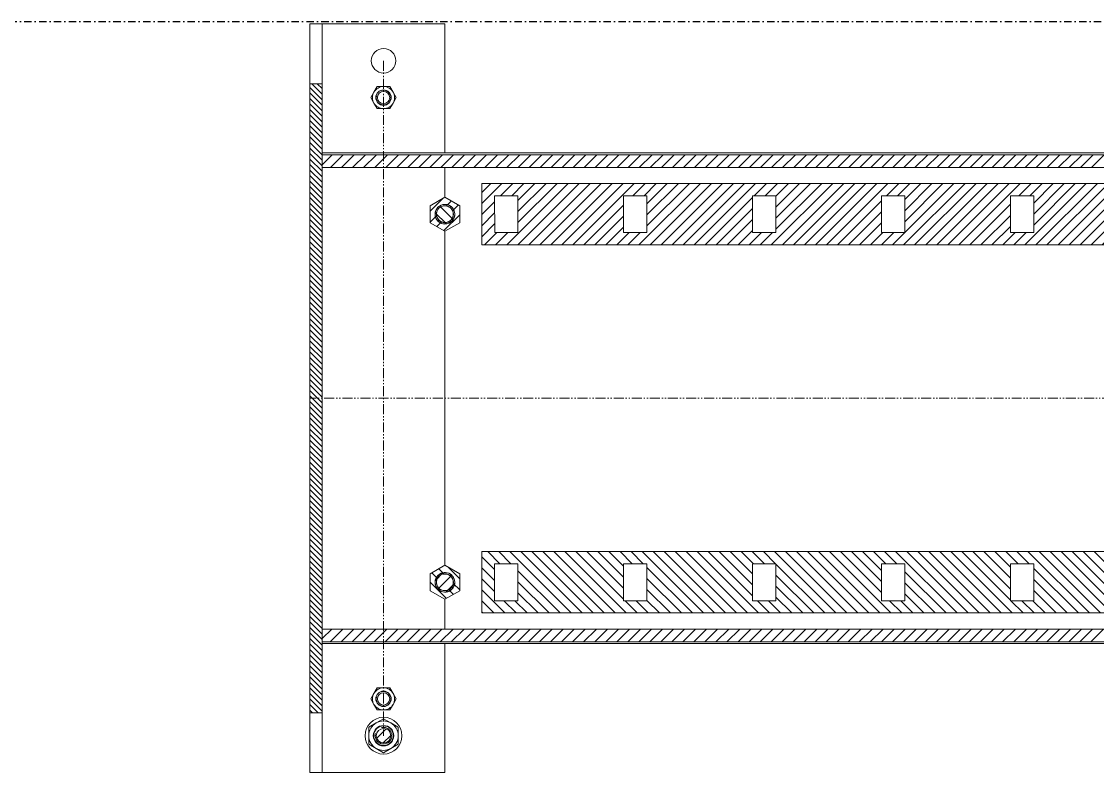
# Model space of a CAD drawing. Header units: millimetres. Extents: x 2179 to 44859, y 3478 to 159868.
# Drawn here: x 31306 to 32183, y 137283 to 137895 of the extents above; entities that cross this region are included whole.
import ezdxf

# ---------------------------------------------------------------- set-up
doc = ezdxf.new("R2010")
doc.units = ezdxf.units.MM
doc.linetypes.add('1_Čerchovaná 6_0mm', pattern=[12, 6, -3, 0, -3])
doc.linetypes.add('IMPORT-PHANTOM2', pattern=[14.732, 8.128, -1.524, 1.016, -1.524, 1.016, -1.524])
for name, color, linetype, lineweight in [('0-1', 7, 'IMPORT-PHANTOM2', 9), ('0-2', 7, 'Continuous', 9), ('2966-1_navrh dispozice stroju-HK_dwg-1', 7, 'Continuous', 9)]:
    doc.layers.add(name, color=color, linetype=linetype, lineweight=lineweight)
doc.layers.add('S-GRID-1', color=9, linetype='1_Čerchovaná 6_0mm', lineweight=25, true_color=0x808080)

# ---------------------------------------------------------------- blocks, each defined once
blk = doc.blocks.new('2966-1_navrh dispozice stroju-HK_dwg__X1516-903091-1NP _ stroje - KOTVÍCÍ BODY')
at = {"layer": '0-2'}
for p, q in [((-14351.43, 16029.01), (-14361.78, 16039.36)), ((-14351.43, 16020.03), (-14361.78, 16030.38)), ((-14351.43, 16011.05), (-14361.78, 16021.4)), ((-14351.43, 16002.07), (-14361.78, 16012.42)), ((-14351.43, 15993.09), (-14361.78, 16003.44)), ((-14351.43, 15984.11), (-14361.78, 15994.46)), ((-14351.43, 15975.13), (-14361.78, 15985.48)), ((-14351.43, 15966.15), (-14361.78, 15976.5)), ((-14351.43, 15957.17), (-14361.78, 15967.52)), ((-14351.43, 15948.19), (-14361.78, 15958.54)), ((-14351.43, 15939.21), (-14361.78, 15949.56)), ((-14351.43, 15930.23), (-14361.78, 15940.58)), ((-14351.43, 15921.25), (-14361.78, 15931.6)), ((-14351.43, 15912.27), (-14361.78, 15922.62)), ((-14351.43, 15903.29), (-14361.78, 15913.64)), ((-14351.43, 15894.31), (-14361.78, 15904.66)), ((-14351.43, 15885.32), (-14361.78, 15895.67)), ((-14351.43, 15876.34), (-14361.78, 15886.69)), ((-14351.43, 15867.36), (-14361.78, 15877.71)), ((-14351.43, 15858.38), (-14361.78, 15868.73)), ((-14351.43, 15849.4), (-14361.78, 15859.75)), ((-14351.43, 15840.42), (-14361.78, 15850.77)), ((-14351.43, 15831.44), (-14361.78, 15841.79)), ((-14351.43, 15822.46), (-14361.78, 15832.81)), ((-14351.43, 15813.48), (-14361.78, 15823.83)), ((-14351.43, 15804.5), (-14361.78, 15814.85)), ((-14351.43, 15795.52), (-14361.78, 15805.87)), ((-14351.43, 15786.54), (-14361.78, 15796.89)), ((-14351.43, 15777.56), (-14361.78, 15787.91)), ((-14351.43, 15768.58), (-14361.78, 15778.93)), ((-14351.43, 15759.6), (-14361.78, 15769.95)), ((-14351.43, 15750.62), (-14361.78, 15760.97)), ((-14351.43, 15741.64), (-14361.78, 15751.99)), ((-14351.43, 15732.66), (-14361.78, 15743.01)), ((-14351.43, 15723.68), (-14361.78, 15734.03)), ((-14351.43, 15714.7), (-14361.78, 15725.05)), ((-14351.43, 15705.72), (-14361.78, 15716.07)), ((-14351.43, 15696.74), (-14361.78, 15707.09)), ((-14351.43, 15687.76), (-14361.78, 15698.11)), ((-14351.43, 15678.78), (-14361.78, 15689.13)), ((-14351.43, 15669.8), (-14361.78, 15680.15)), ((-14351.43, 15660.82), (-14361.78, 15671.17)), ((-14351.43, 15651.84), (-14361.78, 15662.19)), ((-14351.43, 15642.86), (-14361.78, 15653.21)), ((-14351.43, 15633.88), (-14361.78, 15644.23)), ((-14351.43, 15624.9), (-14361.78, 15635.25)), ((-14351.43, 15615.92), (-14361.78, 15626.27)), ((-14351.43, 15606.94), (-14361.78, 15617.29)), ((-14351.43, 15597.96), (-14361.78, 15608.31)), ((-14351.43, 15588.98), (-14361.78, 15599.33)), ((-14351.43, 15580), (-14361.78, 15590.35)), ((-14351.43, 15571.02), (-14361.78, 15581.37)), ((-14351.43, 15562.04), (-14361.78, 15572.39)), ((-14351.43, 15553.06), (-14361.78, 15563.41)), ((-14351.43, 15544.08), (-14361.78, 15554.43)), ((-14351.43, 15535.09), (-14361.78, 15545.44)), ((-14351.43, 15526.11), (-14361.78, 15536.46)), ((-14351.43, 15517.13), (-14361.78, 15527.48)), ((-14351.43, 15508.15), (-14361.78, 15518.5)), ((-14351.43, 15499.17), (-14361.78, 15509.52)), ((-14351.43, 15490.19), (-14361.78, 15500.54)), ((-14351.43, 15481.21), (-14361.78, 15491.56)), ((-14351.43, 15472.23), (-14361.78, 15482.58)), ((-14351.43, 15463.25), (-14361.78, 15473.6)), ((-14351.43, 15454.27), (-14361.78, 15464.62)), ((-14351.43, 15445.29), (-14361.78, 15455.64)), ((-14351.43, 15436.31), (-14361.78, 15446.66)), ((-14351.43, 15427.33), (-14361.78, 15437.68)), ((-14351.43, 15418.35), (-14361.78, 15428.7)), ((-14351.43, 15409.37), (-14361.78, 15419.72)), ((-14353.99, 15402.95), (-14361.78, 15410.74))]:
    blk.add_line(p, q, dxfattribs=at)
blk = doc.blocks.new('2966-1_navrh dispozice stroju-HK_dwg__X1517-903092-1NP _ stroje - KOTVÍCÍ BODY')
at = {"layer": '0-2'}
for p, q in [((-14738.02, 16029.45), (-14748.37, 16039.8)), ((-14738.02, 16020.46), (-14748.37, 16030.81)), ((-14738.02, 16011.48), (-14748.37, 16021.83)), ((-14738.02, 16002.5), (-14748.37, 16012.85)), ((-14738.02, 15993.52), (-14748.37, 16003.87)), ((-14738.02, 15984.54), (-14748.37, 15994.89)), ((-14738.02, 15975.56), (-14748.37, 15985.91)), ((-14738.02, 15966.58), (-14748.37, 15976.93)), ((-14738.02, 15957.6), (-14748.37, 15967.95)), ((-14738.02, 15948.62), (-14748.37, 15958.97)), ((-14738.02, 15939.64), (-14748.37, 15949.99)), ((-14738.02, 15930.66), (-14748.37, 15941.01)), ((-14738.02, 15921.68), (-14748.37, 15932.03)), ((-14738.02, 15912.7), (-14748.37, 15923.05)), ((-14738.02, 15903.72), (-14748.37, 15914.07)), ((-14738.02, 15894.74), (-14748.37, 15905.09)), ((-14738.02, 15885.76), (-14748.37, 15896.11)), ((-14738.02, 15876.78), (-14748.37, 15887.13)), ((-14738.02, 15867.8), (-14748.37, 15878.15)), ((-14738.02, 15858.82), (-14748.37, 15869.17)), ((-14738.02, 15849.84), (-14748.37, 15860.19)), ((-14738.02, 15840.86), (-14748.37, 15851.21)), ((-14738.02, 15831.88), (-14748.37, 15842.23)), ((-14738.02, 15822.9), (-14748.37, 15833.25)), ((-14738.02, 15813.92), (-14748.37, 15824.27)), ((-14738.02, 15804.94), (-14748.37, 15815.29)), ((-14738.02, 15795.96), (-14748.37, 15806.31)), ((-14738.02, 15786.98), (-14748.37, 15797.33)), ((-14738.02, 15778), (-14748.37, 15788.35)), ((-14738.02, 15769.02), (-14748.37, 15779.37)), ((-14738.02, 15760.04), (-14748.37, 15770.39)), ((-14738.02, 15751.06), (-14748.37, 15761.41)), ((-14738.02, 15742.08), (-14748.37, 15752.43)), ((-14738.02, 15733.1), (-14748.37, 15743.45)), ((-14738.02, 15724.12), (-14748.37, 15734.47)), ((-14738.02, 15715.14), (-14748.37, 15725.49)), ((-14738.02, 15706.16), (-14748.37, 15716.51)), ((-14738.02, 15697.18), (-14748.37, 15707.53)), ((-14738.02, 15688.2), (-14748.37, 15698.55)), ((-14738.02, 15679.22), (-14748.37, 15689.57)), ((-14738.02, 15670.23), (-14748.37, 15680.58)), ((-14738.02, 15661.25), (-14748.37, 15671.6)), ((-14738.02, 15652.27), (-14748.37, 15662.62)), ((-14738.02, 15643.29), (-14748.37, 15653.64)), ((-14738.02, 15634.31), (-14748.37, 15644.66)), ((-14738.02, 15625.33), (-14748.37, 15635.68)), ((-14738.02, 15616.35), (-14748.37, 15626.7)), ((-14738.02, 15607.37), (-14748.37, 15617.72)), ((-14738.02, 15598.39), (-14748.37, 15608.74)), ((-14738.02, 15589.41), (-14748.37, 15599.76)), ((-14738.02, 15580.43), (-14748.37, 15590.78)), ((-14738.02, 15571.45), (-14748.37, 15581.8)), ((-14738.02, 15562.47), (-14748.37, 15572.82)), ((-14738.02, 15553.49), (-14748.37, 15563.84)), ((-14738.02, 15544.51), (-14748.37, 15554.86)), ((-14738.02, 15535.53), (-14748.37, 15545.88)), ((-14738.02, 15526.55), (-14748.37, 15536.9)), ((-14738.02, 15517.57), (-14748.37, 15527.92)), ((-14738.02, 15508.59), (-14748.37, 15518.94)), ((-14738.02, 15499.61), (-14748.37, 15509.96)), ((-14738.02, 15490.63), (-14748.37, 15500.98)), ((-14738.02, 15481.65), (-14748.37, 15492)), ((-14738.02, 15472.67), (-14748.37, 15483.02)), ((-14738.02, 15463.69), (-14748.37, 15474.04)), ((-14738.02, 15454.71), (-14748.37, 15465.06)), ((-14738.02, 15445.73), (-14748.37, 15456.08)), ((-14738.02, 15436.75), (-14748.37, 15447.1)), ((-14738.02, 15427.77), (-14748.37, 15438.12)), ((-14738.02, 15418.79), (-14748.37, 15429.14)), ((-14738.02, 15409.81), (-14748.37, 15420.16)), ((-14740.14, 15402.95), (-14748.37, 15411.18))]:
    blk.add_line(p, q, dxfattribs=at)
blk = doc.blocks.new('2966-1_navrh dispozice stroju-HK_dwg__X1519-903094-1NP _ stroje - KOTVÍCÍ BODY')
at = {"layer": '0-2'}
for p, q in [((-14806.15, 15398.99), (-14802.19, 15402.95)), ((-14806.15, 15394.5), (-14797.7, 15402.95)), ((-14803.21, 15392.95), (-14793.21, 15402.95)), ((-14798.72, 15392.95), (-14788.72, 15402.95)), ((-14794.23, 15392.95), (-14784.23, 15402.95)), ((-14789.74, 15392.95), (-14779.74, 15402.95)), ((-14785.25, 15392.95), (-14775.25, 15402.95)), ((-14780.76, 15392.95), (-14770.76, 15402.95)), ((-14776.27, 15392.95), (-14766.27, 15402.95)), ((-14771.78, 15392.95), (-14761.78, 15402.95)), ((-14767.29, 15392.95), (-14757.29, 15402.95)), ((-14762.8, 15392.95), (-14752.8, 15402.95)), ((-14758.31, 15392.95), (-14748.31, 15402.95)), ((-14753.82, 15392.95), (-14743.82, 15402.95)), ((-14749.33, 15392.95), (-14739.33, 15402.95)), ((-14744.84, 15392.95), (-14734.84, 15402.95)), ((-14740.35, 15392.95), (-14730.35, 15402.95)), ((-14735.86, 15392.95), (-14725.86, 15402.95)), ((-14731.37, 15392.95), (-14721.37, 15402.95)), ((-14726.88, 15392.95), (-14716.88, 15402.95)), ((-14722.39, 15392.95), (-14712.39, 15402.95)), ((-14717.9, 15392.95), (-14707.9, 15402.95)), ((-14713.41, 15392.95), (-14703.41, 15402.95)), ((-14708.92, 15392.95), (-14698.92, 15402.95)), ((-14704.43, 15392.95), (-14694.43, 15402.95)), ((-14699.94, 15392.95), (-14689.94, 15402.95)), ((-14695.45, 15392.95), (-14685.45, 15402.95)), ((-14690.96, 15392.95), (-14680.96, 15402.95)), ((-14686.47, 15392.95), (-14676.47, 15402.95)), ((-14681.98, 15392.95), (-14671.98, 15402.95)), ((-14677.49, 15392.95), (-14667.49, 15402.95)), ((-14673, 15392.95), (-14663, 15402.95)), ((-14668.51, 15392.95), (-14658.51, 15402.95)), ((-14664.02, 15392.95), (-14654.02, 15402.95)), ((-14659.53, 15392.95), (-14649.53, 15402.95)), ((-14655.04, 15392.95), (-14645.04, 15402.95)), ((-14650.55, 15392.95), (-14640.55, 15402.95)), ((-14646.06, 15392.95), (-14636.06, 15402.95)), ((-14641.57, 15392.95), (-14631.57, 15402.95)), ((-14637.08, 15392.95), (-14627.08, 15402.95)), ((-14632.59, 15392.95), (-14622.59, 15402.95)), ((-14628.1, 15392.95), (-14618.1, 15402.95)), ((-14623.61, 15392.95), (-14613.61, 15402.95)), ((-14619.12, 15392.95), (-14609.12, 15402.95)), ((-14614.63, 15392.95), (-14604.63, 15402.95)), ((-14610.14, 15392.95), (-14600.14, 15402.95)), ((-14605.65, 15392.95), (-14595.65, 15402.95)), ((-14601.16, 15392.95), (-14591.16, 15402.95)), ((-14596.66, 15392.95), (-14586.66, 15402.95)), ((-14592.17, 15392.95), (-14582.17, 15402.95)), ((-14587.68, 15392.95), (-14577.68, 15402.95)), ((-14583.19, 15392.95), (-14573.19, 15402.95)), ((-14578.7, 15392.95), (-14568.7, 15402.95)), ((-14574.21, 15392.95), (-14564.21, 15402.95)), ((-14569.72, 15392.95), (-14559.72, 15402.95)), ((-14565.23, 15392.95), (-14555.23, 15402.95)), ((-14560.74, 15392.95), (-14550.74, 15402.95)), ((-14556.25, 15392.95), (-14546.25, 15402.95)), ((-14551.76, 15392.95), (-14541.76, 15402.95)), ((-14547.27, 15392.95), (-14537.27, 15402.95)), ((-14542.78, 15392.95), (-14532.78, 15402.95)), ((-14538.29, 15392.95), (-14528.29, 15402.95)), ((-14533.8, 15392.95), (-14523.8, 15402.95)), ((-14529.31, 15392.95), (-14519.31, 15402.95)), ((-14524.82, 15392.95), (-14514.82, 15402.95)), ((-14520.33, 15392.95), (-14510.33, 15402.95)), ((-14515.84, 15392.95), (-14505.84, 15402.95)), ((-14511.35, 15392.95), (-14501.35, 15402.95)), ((-14506.86, 15392.95), (-14496.86, 15402.95)), ((-14502.37, 15392.95), (-14492.37, 15402.95)), ((-14497.88, 15392.95), (-14487.88, 15402.95)), ((-14493.39, 15392.95), (-14483.39, 15402.95)), ((-14488.9, 15392.95), (-14478.9, 15402.95)), ((-14484.41, 15392.95), (-14474.41, 15402.95)), ((-14479.92, 15392.95), (-14469.92, 15402.95)), ((-14475.43, 15392.95), (-14465.43, 15402.95)), ((-14470.94, 15392.95), (-14460.94, 15402.95)), ((-14466.45, 15392.95), (-14456.45, 15402.95)), ((-14461.96, 15392.95), (-14451.96, 15402.95)), ((-14457.47, 15392.95), (-14447.47, 15402.95)), ((-14452.98, 15392.95), (-14442.98, 15402.95)), ((-14448.49, 15392.95), (-14438.49, 15402.95)), ((-14444, 15392.95), (-14434, 15402.95)), ((-14439.51, 15392.95), (-14429.51, 15402.95)), ((-14435.02, 15392.95), (-14425.02, 15402.95)), ((-14430.53, 15392.95), (-14420.53, 15402.95)), ((-14426.04, 15392.95), (-14416.04, 15402.95)), ((-14421.55, 15392.95), (-14411.55, 15402.95)), ((-14417.06, 15392.95), (-14407.06, 15402.95)), ((-14412.57, 15392.95), (-14402.57, 15402.95)), ((-14408.08, 15392.95), (-14398.08, 15402.95)), ((-14403.59, 15392.95), (-14393.59, 15402.95)), ((-14399.1, 15392.95), (-14389.1, 15402.95)), ((-14394.61, 15392.95), (-14384.61, 15402.95)), ((-14390.12, 15392.95), (-14380.12, 15402.95)), ((-14385.63, 15392.95), (-14375.63, 15402.95)), ((-14381.14, 15392.95), (-14371.14, 15402.95)), ((-14376.65, 15392.95), (-14366.65, 15402.95)), ((-14372.16, 15392.95), (-14362.16, 15402.95)), ((-14367.67, 15392.95), (-14357.67, 15402.95)), ((-14363.18, 15392.95), (-14353.18, 15402.95)), ((-14358.69, 15392.95), (-14348.69, 15402.95)), ((-14354.2, 15392.95), (-14344.2, 15402.95)), ((-14349.71, 15392.95), (-14339.71, 15402.95)), ((-14345.22, 15392.95), (-14335.22, 15402.95)), ((-14340.73, 15392.95), (-14330.73, 15402.95)), ((-14336.24, 15392.95), (-14326.24, 15402.95)), ((-14331.75, 15392.95), (-14321.75, 15402.95)), ((-14327.26, 15392.95), (-14317.26, 15402.95)), ((-14322.77, 15392.95), (-14312.77, 15402.95)), ((-14318.28, 15392.95), (-14308.28, 15402.95)), ((-14313.79, 15392.95), (-14303.79, 15402.95)), ((-14309.3, 15392.95), (-14299.3, 15402.95)), ((-14304.81, 15392.95), (-14294.81, 15402.95)), ((-14300.32, 15392.95), (-14293.65, 15399.61)), ((-14295.83, 15392.95), (-14293.65, 15395.12))]:
    blk.add_line(p, q, dxfattribs=at)
blk = doc.blocks.new('2966-1_navrh dispozice stroju-HK_dwg__X1520-903095-1NP _ stroje - KOTVÍCÍ BODY')
at = {"layer": '0-2'}
for p, q in [((-14424.9, 16911.75), (-14419.7, 16916.95)), ((-14424.9, 16866.85), (-14374.9, 16916.85)), ((-14424.9, 16902.77), (-14414.9, 16912.77)), ((-14384.9, 16915.83), (-14383.78, 16916.95)), ((-14424.9, 16893.79), (-14410.24, 16908.45)), ((-14424.9, 16884.81), (-14401.26, 16908.45)), ((-14424.9, 16875.83), (-14392.28, 16908.45)), ((-14424.9, 16857.87), (-14374.9, 16907.87)), ((-14424.9, 16848.89), (-14374.9, 16898.89)), ((-14424.9, 16839.91), (-14374.9, 16889.91)), ((-14424.9, 16830.93), (-14374.9, 16880.93)), ((-14424.9, 16821.95), (-14374.9, 16871.95)), ((-14424.9, 16812.97), (-14374.9, 16862.97)), ((-14406.44, 16822.45), (-14374.9, 16853.99)), ((-14397.46, 16822.45), (-14374.9, 16845.01)), ((-14388.48, 16822.45), (-14374.9, 16836.03)), ((-14384.9, 16817.05), (-14374.9, 16827.05)), ((-14384.9, 16808.07), (-14374.9, 16818.07)), ((-14424.9, 16803.99), (-14414.9, 16813.99)), ((-14424.9, 16759.09), (-14374.9, 16809.09)), ((-14424.9, 16795.01), (-14414.9, 16805.01)), ((-14424.9, 16786.03), (-14407.48, 16803.45)), ((-14424.9, 16777.05), (-14398.5, 16803.45)), ((-14424.9, 16768.07), (-14389.52, 16803.45)), ((-14424.9, 16750.11), (-14374.9, 16800.11)), ((-14424.9, 16741.13), (-14374.9, 16791.13)), ((-14424.9, 16732.15), (-14374.9, 16782.15)), ((-14424.9, 16723.17), (-14374.9, 16773.17)), ((-14424.9, 16714.18), (-14374.9, 16764.18)), ((-14412.66, 16717.45), (-14374.9, 16755.2)), ((-14403.68, 16717.45), (-14374.9, 16746.22)), ((-14394.7, 16717.45), (-14374.9, 16737.24)), ((-14385.72, 16717.45), (-14374.9, 16728.26)), ((-14424.9, 16705.2), (-14414.9, 16715.2)), ((-14384.9, 16709.28), (-14374.9, 16719.28)), ((-14424.9, 16696.22), (-14414.9, 16706.22)), ((-14384.9, 16700.3), (-14374.9, 16710.3)), ((-14424.9, 16651.32), (-14374.9, 16701.32)), ((-14424.9, 16687.24), (-14413.7, 16698.45)), ((-14424.9, 16678.26), (-14404.72, 16698.45)), ((-14424.9, 16669.28), (-14395.74, 16698.45)), ((-14424.9, 16660.3), (-14386.76, 16698.45)), ((-14424.9, 16642.34), (-14374.9, 16692.34)), ((-14424.9, 16633.36), (-14374.9, 16683.36)), ((-14424.9, 16624.38), (-14374.9, 16674.38)), ((-14424.9, 16615.4), (-14374.9, 16665.4)), ((-14424.9, 16606.42), (-14374.9, 16656.42)), ((-14409.89, 16612.45), (-14374.9, 16647.44)), ((-14400.91, 16612.45), (-14374.9, 16638.46)), ((-14391.93, 16612.45), (-14374.9, 16629.48)), ((-14384.9, 16610.5), (-14374.9, 16620.5)), ((-14424.9, 16597.44), (-14414.9, 16607.44)), ((-14384.9, 16601.52), (-14374.9, 16611.52)), ((-14424.9, 16552.54), (-14374.9, 16602.54)), ((-14424.9, 16588.46), (-14414.9, 16598.46)), ((-14424.9, 16543.56), (-14374.9, 16593.56)), ((-14424.9, 16579.48), (-14410.93, 16593.45)), ((-14424.9, 16570.5), (-14401.95, 16593.45)), ((-14424.9, 16561.52), (-14392.97, 16593.45)), ((-14424.9, 16534.58), (-14374.9, 16584.58)), ((-14424.9, 16525.6), (-14374.9, 16575.6)), ((-14424.9, 16516.62), (-14374.9, 16566.62)), ((-14424.9, 16507.64), (-14374.9, 16557.64)), ((-14424.9, 16498.66), (-14374.9, 16548.66)), ((-14407.13, 16507.45), (-14374.9, 16539.68)), ((-14398.15, 16507.45), (-14374.9, 16530.7)), ((-14389.17, 16507.45), (-14374.9, 16521.72)), ((-14384.9, 16502.74), (-14374.9, 16512.74)), ((-14384.9, 16493.76), (-14374.9, 16503.76)), ((-14424.9, 16489.68), (-14414.9, 16499.68)), ((-14424.9, 16444.78), (-14374.9, 16494.78)), ((-14424.9, 16480.7), (-14414.9, 16490.7)), ((-14424.9, 16471.72), (-14408.17, 16488.45)), ((-14424.9, 16462.74), (-14399.19, 16488.45)), ((-14424.9, 16453.76), (-14390.21, 16488.45)), ((-14424.9, 16435.8), (-14374.9, 16485.8)), ((-14424.9, 16426.82), (-14374.9, 16476.82)), ((-14424.9, 16417.84), (-14374.9, 16467.84)), ((-14424.9, 16408.86), (-14374.9, 16458.86)), ((-14424.9, 16399.88), (-14374.9, 16449.88)), ((-14413.35, 16402.45), (-14374.9, 16440.9)), ((-14404.37, 16402.45), (-14374.9, 16431.92)), ((-14395.39, 16402.45), (-14374.9, 16422.94)), ((-14386.41, 16402.45), (-14374.9, 16413.95)), ((-14384.9, 16394.97), (-14374.9, 16404.97)), ((-14424.9, 16390.9), (-14414.9, 16400.9)), ((-14384.9, 16385.99), (-14374.9, 16395.99)), ((-14424.9, 16381.92), (-14414.9, 16391.92)), ((-14424.9, 16337.01), (-14374.9, 16387.01)), ((-14424.9, 16372.94), (-14414.39, 16383.45)), ((-14424.9, 16363.95), (-14405.41, 16383.45)), ((-14424.9, 16354.97), (-14396.43, 16383.45)), ((-14424.9, 16345.99), (-14387.45, 16383.45)), ((-14424.9, 16328.03), (-14374.9, 16378.03)), ((-14424.9, 16319.05), (-14374.9, 16369.05)), ((-14424.9, 16310.07), (-14374.9, 16360.07)), ((-14424.9, 16301.09), (-14374.9, 16351.09)), ((-14424.9, 16292.11), (-14374.9, 16342.11)), ((-14410.59, 16297.45), (-14374.9, 16333.13)), ((-14401.61, 16297.45), (-14374.9, 16324.15)), ((-14392.62, 16297.45), (-14374.9, 16315.17)), ((-14384.9, 16296.19), (-14374.9, 16306.19)), ((-14424.9, 16283.13), (-14414.9, 16293.13)), ((-14384.9, 16287.21), (-14374.9, 16297.21)), ((-14424.9, 16238.23), (-14374.9, 16288.23)), ((-14424.9, 16274.15), (-14414.9, 16284.15)), ((-14424.9, 16229.25), (-14374.9, 16279.25)), ((-14424.9, 16265.17), (-14411.62, 16278.45)), ((-14424.9, 16256.19), (-14402.64, 16278.45)), ((-14424.9, 16247.21), (-14393.66, 16278.45)), ((-14424.9, 16220.27), (-14374.9, 16270.27)), ((-14424.9, 16211.29), (-14374.9, 16261.29)), ((-14424.9, 16202.31), (-14374.9, 16252.31)), ((-14424.9, 16193.33), (-14374.9, 16243.33)), ((-14424.9, 16184.35), (-14374.9, 16234.35)), ((-14407.82, 16192.45), (-14374.9, 16225.37)), ((-14398.84, 16192.45), (-14374.9, 16216.39)), ((-14389.86, 16192.45), (-14374.9, 16207.41)), ((-14384.9, 16188.43), (-14374.9, 16198.43)), ((-14424.9, 16175.37), (-14414.9, 16185.37)), ((-14384.9, 16179.45), (-14374.9, 16189.45)), ((-14424.9, 16130.47), (-14374.9, 16180.47)), ((-14424.9, 16166.39), (-14414.9, 16176.39)), ((-14424.9, 16157.41), (-14408.86, 16173.45)), ((-14424.9, 16148.43), (-14399.88, 16173.45)), ((-14424.9, 16139.45), (-14390.9, 16173.45)), ((-14424.9, 16121.49), (-14374.9, 16171.49)), ((-14424.9, 16112.51), (-14374.9, 16162.51)), ((-14424.9, 16103.53), (-14374.9, 16153.53)), ((-14424.9, 16094.55), (-14374.9, 16144.55)), ((-14424.9, 16085.57), (-14374.9, 16135.57)), ((-14414.04, 16087.45), (-14374.9, 16126.59)), ((-14405.06, 16087.45), (-14374.9, 16117.61)), ((-14396.08, 16087.45), (-14374.9, 16108.63)), ((-14387.1, 16087.45), (-14374.9, 16099.65)), ((-14384.9, 16080.67), (-14374.9, 16090.67)), ((-14424.9, 16076.59), (-14414.9, 16086.59)), ((-14384.9, 16071.69), (-14374.9, 16081.69)), ((-14424.9, 16067.61), (-14414.9, 16077.61)), ((-14424.9, 16022.71), (-14374.9, 16072.71)), ((-14424.9, 16058.63), (-14414.9, 16068.63)), ((-14424.9, 16049.65), (-14406.1, 16068.45)), ((-14424.9, 16040.67), (-14397.12, 16068.45)), ((-14424.9, 16031.69), (-14388.14, 16068.45)), ((-14424.9, 16013.72), (-14374.9, 16063.72)), ((-14424.9, 16004.74), (-14374.9, 16054.74)), ((-14424.9, 15995.76), (-14374.9, 16045.76)), ((-14424.9, 15986.78), (-14374.9, 16036.78)), ((-14424.9, 15977.8), (-14374.9, 16027.8)), ((-14411.28, 15982.45), (-14374.9, 16018.82)), ((-14402.3, 15982.45), (-14374.9, 16009.84)), ((-14393.32, 15982.45), (-14374.9, 16000.86)), ((-14384.9, 15981.88), (-14374.9, 15991.88)), ((-14424.9, 15968.82), (-14414.9, 15978.82)), ((-14384.9, 15972.9), (-14374.9, 15982.9)), ((-14424.9, 15959.84), (-14414.9, 15969.84)), ((-14384.9, 15963.92), (-14374.9, 15973.92)), ((-14424.9, 15914.94), (-14374.9, 15964.94)), ((-14424.9, 15950.86), (-14412.32, 15963.45)), ((-14424.9, 15941.88), (-14403.34, 15963.45)), ((-14424.9, 15932.9), (-14394.36, 15963.45)), ((-14424.9, 15923.92), (-14385.38, 15963.45)), ((-14424.9, 15905.96), (-14374.9, 15955.96)), ((-14424.9, 15896.98), (-14374.9, 15946.98)), ((-14424.9, 15888), (-14374.9, 15938)), ((-14424.9, 15879.02), (-14374.9, 15929.02)), ((-14424.9, 15870.04), (-14374.9, 15920.04)), ((-14408.51, 15877.45), (-14374.9, 15911.06)), ((-14399.53, 15877.45), (-14374.9, 15902.08)), ((-14390.55, 15877.45), (-14374.9, 15893.1)), ((-14384.9, 15874.12), (-14374.9, 15884.12)), ((-14424.9, 15861.06), (-14414.9, 15871.06)), ((-14384.9, 15865.14), (-14374.9, 15875.14)), ((-14424.9, 15816.16), (-14374.9, 15866.16)), ((-14424.9, 15852.08), (-14414.9, 15862.08)), ((-14424.9, 15843.1), (-14409.55, 15858.45)), ((-14424.9, 15834.12), (-14400.57, 15858.45)), ((-14424.9, 15825.14), (-14391.59, 15858.45)), ((-14424.9, 15807.18), (-14374.9, 15857.18)), ((-14424.9, 15798.2), (-14374.9, 15848.2)), ((-14424.9, 15789.22), (-14374.9, 15839.22)), ((-14424.9, 15780.24), (-14374.9, 15830.24)), ((-14424.9, 15771.26), (-14374.9, 15821.26)), ((-14414.73, 15772.45), (-14374.9, 15812.28)), ((-14405.75, 15772.45), (-14374.9, 15803.3)), ((-14396.77, 15772.45), (-14374.9, 15794.32)), ((-14387.79, 15772.45), (-14374.9, 15785.34)), ((-14384.9, 15766.36), (-14374.9, 15776.36)), ((-14424.9, 15762.28), (-14414.9, 15772.28)), ((-14384.9, 15757.38), (-14374.9, 15767.38)), ((-14424.9, 15753.3), (-14414.9, 15763.3)), ((-14424.9, 15708.4), (-14374.9, 15758.4)), ((-14424.9, 15744.32), (-14414.9, 15754.32)), ((-14424.9, 15735.34), (-14406.79, 15753.45)), ((-14424.9, 15726.36), (-14397.81, 15753.45)), ((-14424.9, 15717.38), (-14388.83, 15753.45)), ((-14424.9, 15699.42), (-14374.9, 15749.42)), ((-14424.9, 15690.44), (-14374.9, 15740.44)), ((-14424.9, 15681.46), (-14374.9, 15731.46)), ((-14424.9, 15672.48), (-14374.9, 15722.48)), ((-14424.9, 15663.49), (-14374.9, 15713.49)), ((-14411.97, 15667.45), (-14374.9, 15704.51)), ((-14402.99, 15667.45), (-14374.9, 15695.53)), ((-14394.01, 15667.45), (-14374.9, 15686.55)), ((-14385.03, 15667.45), (-14374.9, 15677.57)), ((-14384.9, 15658.59), (-14374.9, 15668.59)), ((-14424.9, 15654.51), (-14414.9, 15664.51)), ((-14384.9, 15649.61), (-14374.9, 15659.61)), ((-14424.9, 15645.53), (-14414.9, 15655.53)), ((-14424.9, 15600.63), (-14374.9, 15650.63)), ((-14424.9, 15636.55), (-14413.01, 15648.45)), ((-14424.9, 15627.57), (-14404.03, 15648.45)), ((-14424.9, 15618.59), (-14395.05, 15648.45)), ((-14424.9, 15609.61), (-14386.07, 15648.45)), ((-14424.9, 15591.65), (-14374.9, 15641.65)), ((-14424.9, 15582.67), (-14374.9, 15632.67)), ((-14424.9, 15573.69), (-14374.9, 15623.69)), ((-14424.9, 15564.71), (-14374.9, 15614.71)), ((-14424.9, 15555.73), (-14374.9, 15605.73)), ((-14409.2, 15562.45), (-14374.9, 15596.75)), ((-14400.22, 15562.45), (-14374.9, 15587.77)), ((-14391.24, 15562.45), (-14374.9, 15578.79)), ((-14384.9, 15559.81), (-14374.9, 15569.81)), ((-14424.9, 15546.75), (-14414.9, 15556.75)), ((-14384.9, 15550.83), (-14374.9, 15560.83)), ((-14424.9, 15537.77), (-14414.9, 15547.77)), ((-14393.8, 15532.95), (-14374.9, 15551.85)), ((-14420.74, 15532.95), (-14410.24, 15543.45)), ((-14411.76, 15532.95), (-14401.26, 15543.45)), ((-14402.78, 15532.95), (-14392.28, 15543.45)), ((-14384.82, 15532.95), (-14374.9, 15542.87)), ((-14375.84, 15532.95), (-14374.9, 15533.89))]:
    blk.add_line(p, q, dxfattribs=at)
blk = doc.blocks.new('2966-1_navrh dispozice stroju-HK_dwg__X1526-903101-1NP _ stroje - KOTVÍCÍ BODY')
at = {"layer": '0-2'}
for p, q in [((-14412.3, 15505.47), (-14402.82, 15514.95)), ((-14399.01, 15509.78), (-14393.84, 15514.95)), ((-14410.86, 15497.93), (-14406.73, 15502.06)), ((-14399.88, 15490.95), (-14386.72, 15504.11)), ((-14393.76, 15506.05), (-14390, 15509.81)), ((-14407.57, 15492.24), (-14403.01, 15496.8))]:
    blk.add_line(p, q, dxfattribs=at)
blk = doc.blocks.new('2966-1_navrh dispozice stroju-HK_dwg__X1527-903102-1NP _ stroje - KOTVÍCÍ BODY')
at = {"layer": '0-2'}
for p, q in [((-14702.74, 15509.23), (-14707.42, 15513.92)), ((-14686.57, 15502.04), (-14699.47, 15514.95)), ((-14706.69, 15504.21), (-14710.71, 15508.22)), ((-14702.42, 15490.95), (-14712.86, 15501.39)), ((-14693.44, 15490.95), (-14698.64, 15496.15)), ((-14689.85, 15496.35), (-14693.61, 15500.11))]:
    blk.add_line(p, q, dxfattribs=at)
blk = doc.blocks.new('2966-1_navrh dispozice stroju-HK_dwg__X1529-903104-1NP _ stroje - KOTVÍCÍ BODY')
at = {"layer": '0-2'}
for p, q in [((-14674.9, 16864.35), (-14724.9, 16914.35)), ((-14714.9, 16913.33), (-14718.52, 16916.95)), ((-14674.9, 16909.25), (-14682.59, 16916.95)), ((-14674.9, 16855.37), (-14724.9, 16905.37)), ((-14674.9, 16873.33), (-14710.02, 16908.45)), ((-14674.9, 16882.31), (-14701.03, 16908.45)), ((-14674.9, 16891.29), (-14692.05, 16908.45)), ((-14674.9, 16900.27), (-14684.9, 16910.27)), ((-14674.9, 16846.39), (-14724.9, 16896.39)), ((-14674.9, 16837.41), (-14724.9, 16887.41)), ((-14674.9, 16828.43), (-14724.9, 16878.43)), ((-14674.9, 16819.45), (-14724.9, 16869.45)), ((-14686.88, 16822.45), (-14724.9, 16860.47)), ((-14695.86, 16822.45), (-14724.9, 16851.49)), ((-14704.84, 16822.45), (-14724.9, 16842.51)), ((-14713.82, 16822.45), (-14724.9, 16833.53)), ((-14714.9, 16814.55), (-14724.9, 16824.55)), ((-14674.9, 16810.47), (-14684.9, 16820.47)), ((-14714.9, 16805.57), (-14724.9, 16815.57)), ((-14674.9, 16801.49), (-14684.9, 16811.49)), ((-14674.9, 16756.59), (-14724.9, 16806.59)), ((-14674.9, 16765.57), (-14712.78, 16803.45)), ((-14674.9, 16774.55), (-14703.8, 16803.45)), ((-14674.9, 16783.53), (-14694.82, 16803.45)), ((-14674.9, 16792.51), (-14685.84, 16803.45)), ((-14674.9, 16747.61), (-14724.9, 16797.61)), ((-14674.9, 16738.63), (-14724.9, 16788.63)), ((-14674.9, 16729.65), (-14724.9, 16779.65)), ((-14674.9, 16720.67), (-14724.9, 16770.67)), ((-14674.9, 16711.69), (-14724.9, 16761.69)), ((-14689.64, 16717.45), (-14724.9, 16752.71)), ((-14698.62, 16717.45), (-14724.9, 16743.73)), ((-14707.6, 16717.45), (-14724.9, 16734.75)), ((-14714.9, 16715.77), (-14724.9, 16725.77)), ((-14714.9, 16706.79), (-14724.9, 16716.79)), ((-14674.9, 16702.71), (-14684.9, 16712.71)), ((-14674.9, 16657.81), (-14724.9, 16707.81)), ((-14674.9, 16693.73), (-14684.9, 16703.73)), ((-14674.9, 16648.83), (-14724.9, 16698.83)), ((-14674.9, 16666.79), (-14706.56, 16698.45)), ((-14674.9, 16675.77), (-14697.58, 16698.45)), ((-14674.9, 16684.75), (-14688.6, 16698.45)), ((-14674.9, 16639.85), (-14724.9, 16689.85)), ((-14674.9, 16630.87), (-14724.9, 16680.87)), ((-14674.9, 16621.89), (-14724.9, 16671.89)), ((-14674.9, 16612.91), (-14724.9, 16662.91)), ((-14674.9, 16603.92), (-14724.9, 16653.92)), ((-14692.4, 16612.45), (-14724.9, 16644.94)), ((-14701.38, 16612.45), (-14724.9, 16635.96)), ((-14710.36, 16612.45), (-14724.9, 16626.98)), ((-14714.9, 16608), (-14724.9, 16618)), ((-14714.9, 16599.02), (-14724.9, 16609.02)), ((-14674.9, 16550.04), (-14724.9, 16600.04)), ((-14674.9, 16594.94), (-14684.9, 16604.94)), ((-14674.9, 16541.06), (-14724.9, 16591.06)), ((-14674.9, 16559.02), (-14709.32, 16593.45)), ((-14674.9, 16568), (-14700.34, 16593.45)), ((-14674.9, 16576.98), (-14691.36, 16593.45)), ((-14674.9, 16585.96), (-14684.9, 16595.96)), ((-14674.9, 16532.08), (-14724.9, 16582.08)), ((-14674.9, 16523.1), (-14724.9, 16573.1)), ((-14674.9, 16514.12), (-14724.9, 16564.12)), ((-14674.9, 16505.14), (-14724.9, 16555.14)), ((-14686.19, 16507.45), (-14724.9, 16546.16)), ((-14695.17, 16507.45), (-14724.9, 16537.18)), ((-14704.15, 16507.45), (-14724.9, 16528.2)), ((-14713.13, 16507.45), (-14724.9, 16519.22)), ((-14714.9, 16500.24), (-14724.9, 16510.24)), ((-14714.9, 16491.26), (-14724.9, 16501.26)), ((-14674.9, 16496.16), (-14684.9, 16506.16)), ((-14674.9, 16442.28), (-14724.9, 16492.28)), ((-14674.9, 16487.18), (-14684.9, 16497.18)), ((-14674.9, 16433.3), (-14724.9, 16483.3)), ((-14674.9, 16451.26), (-14712.09, 16488.45)), ((-14674.9, 16460.24), (-14703.11, 16488.45)), ((-14674.9, 16469.22), (-14694.13, 16488.45)), ((-14674.9, 16478.2), (-14685.15, 16488.45)), ((-14674.9, 16424.32), (-14724.9, 16474.32)), ((-14674.9, 16415.34), (-14724.9, 16465.34)), ((-14674.9, 16406.36), (-14724.9, 16456.36)), ((-14674.9, 16397.38), (-14724.9, 16447.38)), ((-14688.95, 16402.45), (-14724.9, 16438.4)), ((-14697.93, 16402.45), (-14724.9, 16429.42)), ((-14706.91, 16402.45), (-14724.9, 16420.44)), ((-14714.9, 16401.46), (-14724.9, 16411.46)), ((-14714.9, 16392.48), (-14724.9, 16402.48)), ((-14674.9, 16388.4), (-14684.9, 16398.4)), ((-14674.9, 16379.42), (-14684.9, 16389.42)), ((-14674.9, 16334.52), (-14724.9, 16384.52)), ((-14674.9, 16352.48), (-14705.87, 16383.45)), ((-14674.9, 16361.46), (-14696.89, 16383.45)), ((-14674.9, 16370.44), (-14687.91, 16383.45)), ((-14674.9, 16325.54), (-14724.9, 16375.54)), ((-14674.9, 16316.56), (-14724.9, 16366.56)), ((-14674.9, 16307.58), (-14724.9, 16357.58)), ((-14674.9, 16298.6), (-14724.9, 16348.6)), ((-14674.9, 16289.62), (-14724.9, 16339.62)), ((-14691.71, 16297.45), (-14724.9, 16330.64)), ((-14700.69, 16297.45), (-14724.9, 16321.66)), ((-14709.67, 16297.45), (-14724.9, 16312.68)), ((-14714.9, 16293.69), (-14724.9, 16303.69)), ((-14714.9, 16284.71), (-14724.9, 16294.71)), ((-14674.9, 16280.64), (-14684.9, 16290.64)), ((-14674.9, 16235.73), (-14724.9, 16285.73)), ((-14674.9, 16271.66), (-14684.9, 16281.66)), ((-14674.9, 16226.75), (-14724.9, 16276.75)), ((-14674.9, 16244.71), (-14708.63, 16278.45)), ((-14674.9, 16253.69), (-14699.65, 16278.45)), ((-14674.9, 16262.68), (-14690.67, 16278.45)), ((-14674.9, 16217.77), (-14724.9, 16267.77)), ((-14674.9, 16208.79), (-14724.9, 16258.79)), ((-14674.9, 16199.81), (-14724.9, 16249.81)), ((-14674.9, 16190.83), (-14724.9, 16240.83)), ((-14685.49, 16192.45), (-14724.9, 16231.85)), ((-14694.48, 16192.45), (-14724.9, 16222.87)), ((-14703.46, 16192.45), (-14724.9, 16213.89)), ((-14712.44, 16192.45), (-14724.9, 16204.91)), ((-14714.9, 16185.93), (-14724.9, 16195.93)), ((-14714.9, 16176.95), (-14724.9, 16186.95)), ((-14674.9, 16181.85), (-14684.9, 16191.85)), ((-14674.9, 16127.97), (-14724.9, 16177.97)), ((-14674.9, 16172.87), (-14684.9, 16182.87)), ((-14674.9, 16118.99), (-14724.9, 16168.99)), ((-14674.9, 16136.95), (-14711.4, 16173.45)), ((-14674.9, 16145.93), (-14702.42, 16173.45)), ((-14674.9, 16154.91), (-14693.44, 16173.45)), ((-14674.9, 16163.89), (-14684.9, 16173.89)), ((-14674.9, 16110.01), (-14724.9, 16160.01)), ((-14674.9, 16101.03), (-14724.9, 16151.03)), ((-14674.9, 16092.05), (-14724.9, 16142.05)), ((-14674.9, 16083.07), (-14724.9, 16133.07)), ((-14688.26, 16087.45), (-14724.9, 16124.09)), ((-14697.24, 16087.45), (-14724.9, 16115.11)), ((-14706.22, 16087.45), (-14724.9, 16106.13)), ((-14714.9, 16087.15), (-14724.9, 16097.15)), ((-14714.9, 16078.17), (-14724.9, 16088.17)), ((-14674.9, 16074.09), (-14684.9, 16084.09)), ((-14714.9, 16069.19), (-14724.9, 16079.19)), ((-14674.9, 16065.11), (-14684.9, 16075.11)), ((-14674.9, 16020.21), (-14724.9, 16070.21)), ((-14674.9, 16029.19), (-14714.16, 16068.45)), ((-14674.9, 16038.17), (-14705.18, 16068.45)), ((-14674.9, 16047.15), (-14696.2, 16068.45)), ((-14674.9, 16056.13), (-14687.22, 16068.45)), ((-14674.9, 16011.23), (-14724.9, 16061.23)), ((-14674.9, 16002.25), (-14724.9, 16052.25)), ((-14674.9, 15993.27), (-14724.9, 16043.27)), ((-14674.9, 15984.29), (-14724.9, 16034.29)), ((-14674.9, 15975.31), (-14724.9, 16025.31)), ((-14691.02, 15982.45), (-14724.9, 16016.33)), ((-14700, 15982.45), (-14724.9, 16007.35)), ((-14708.98, 15982.45), (-14724.9, 15998.37)), ((-14714.9, 15979.39), (-14724.9, 15989.39)), ((-14714.9, 15970.41), (-14724.9, 15980.41)), ((-14674.9, 15966.33), (-14684.9, 15976.33)), ((-14674.9, 15921.43), (-14724.9, 15971.43)), ((-14674.9, 15957.35), (-14684.9, 15967.35)), ((-14674.9, 15912.45), (-14724.9, 15962.45)), ((-14674.9, 15930.41), (-14707.94, 15963.45)), ((-14674.9, 15939.39), (-14698.96, 15963.45)), ((-14674.9, 15948.37), (-14689.98, 15963.45)), ((-14674.9, 15903.46), (-14724.9, 15953.46)), ((-14674.9, 15894.48), (-14724.9, 15944.48)), ((-14674.9, 15885.5), (-14724.9, 15935.5)), ((-14674.9, 15876.52), (-14724.9, 15926.52)), ((-14674.9, 15867.54), (-14724.9, 15917.54)), ((-14693.78, 15877.45), (-14724.9, 15908.56)), ((-14702.76, 15877.45), (-14724.9, 15899.58)), ((-14711.74, 15877.45), (-14724.9, 15890.6)), ((-14714.9, 15871.62), (-14724.9, 15881.62)), ((-14714.9, 15862.64), (-14724.9, 15872.64)), ((-14674.9, 15813.66), (-14724.9, 15863.66)), ((-14674.9, 15858.56), (-14684.9, 15868.56)), ((-14674.9, 15804.68), (-14724.9, 15854.68)), ((-14674.9, 15822.64), (-14710.71, 15858.45)), ((-14674.9, 15831.62), (-14701.72, 15858.45)), ((-14674.9, 15840.6), (-14692.74, 15858.45)), ((-14674.9, 15849.58), (-14684.9, 15859.58)), ((-14674.9, 15795.7), (-14724.9, 15845.7)), ((-14674.9, 15786.72), (-14724.9, 15836.72)), ((-14674.9, 15777.74), (-14724.9, 15827.74)), ((-14674.9, 15768.76), (-14724.9, 15818.76)), ((-14687.57, 15772.45), (-14724.9, 15809.78)), ((-14696.55, 15772.45), (-14724.9, 15800.8)), ((-14705.53, 15772.45), (-14724.9, 15791.82)), ((-14714.51, 15772.45), (-14724.9, 15782.84)), ((-14714.9, 15763.86), (-14724.9, 15773.86)), ((-14714.9, 15754.88), (-14724.9, 15764.88)), ((-14674.9, 15759.78), (-14684.9, 15769.78)), ((-14674.9, 15705.9), (-14724.9, 15755.9)), ((-14674.9, 15750.8), (-14684.9, 15760.8)), ((-14674.9, 15714.88), (-14713.47, 15753.45)), ((-14674.9, 15723.86), (-14704.49, 15753.45)), ((-14674.9, 15732.84), (-14695.51, 15753.45)), ((-14674.9, 15741.82), (-14686.53, 15753.45)), ((-14674.9, 15696.92), (-14724.9, 15746.92)), ((-14674.9, 15687.94), (-14724.9, 15737.94)), ((-14674.9, 15678.96), (-14724.9, 15728.96)), ((-14674.9, 15669.98), (-14724.9, 15719.98)), ((-14674.9, 15661), (-14724.9, 15711)), ((-14690.33, 15667.45), (-14724.9, 15702.02)), ((-14699.31, 15667.45), (-14724.9, 15693.04)), ((-14708.29, 15667.45), (-14724.9, 15684.06)), ((-14714.9, 15665.08), (-14724.9, 15675.08)), ((-14714.9, 15656.1), (-14724.9, 15666.1)), ((-14674.9, 15652.02), (-14684.9, 15662.02)), ((-14674.9, 15607.12), (-14724.9, 15657.12)), ((-14674.9, 15643.04), (-14684.9, 15653.04)), ((-14674.9, 15598.14), (-14724.9, 15648.14)), ((-14674.9, 15616.1), (-14707.25, 15648.45)), ((-14674.9, 15625.08), (-14698.27, 15648.45)), ((-14674.9, 15634.06), (-14689.29, 15648.45)), ((-14674.9, 15589.16), (-14724.9, 15639.16)), ((-14674.9, 15580.18), (-14724.9, 15630.18)), ((-14674.9, 15571.2), (-14724.9, 15621.2)), ((-14674.9, 15562.22), (-14724.9, 15612.22)), ((-14674.9, 15553.23), (-14724.9, 15603.23)), ((-14693.09, 15562.45), (-14724.9, 15594.25)), ((-14702.07, 15562.45), (-14724.9, 15585.27)), ((-14711.05, 15562.45), (-14724.9, 15576.29)), ((-14714.9, 15557.31), (-14724.9, 15567.31)), ((-14714.9, 15548.33), (-14724.9, 15558.33)), ((-14708.49, 15532.95), (-14724.9, 15549.35)), ((-14674.9, 15544.25), (-14684.9, 15554.25)), ((-14717.47, 15532.95), (-14724.9, 15540.37)), ((-14699.51, 15532.95), (-14710.01, 15543.45)), ((-14690.53, 15532.95), (-14701.03, 15543.45)), ((-14681.55, 15532.95), (-14692.05, 15543.45)), ((-14674.9, 15535.27), (-14684.9, 15545.27))]:
    blk.add_line(p, q, dxfattribs=at)
at = {"layer": '0-2', "flags": 128}
blk.add_lwpolyline([(-14674.9, 16343.5), (-14714.85, 16383.45), (-14724.9, 16393.5)], dxfattribs=at)
blk = doc.blocks.new('2966-1_navrh dispozice stroju-HK_dwg__X1542-903117-1NP _ stroje - KOTVÍCÍ BODY')
at = {"layer": '0-2'}
for p, q in [((-14269.02, 15452.68), (-14275.17, 15458.83)), ((-14272.77, 15447.45), (-14280.4, 15455.08))]:
    blk.add_line(p, q, dxfattribs=at)
blk = doc.blocks.new('2966-1_navrh dispozice stroju-HK_dwg__X1545-903120-1NP _ stroje - KOTVÍCÍ BODY')
at = {"layer": '0-2'}
for p, q in [((-14706.58, 15498.56), (-14695.51, 15509.63)), ((-14705.75, 15508.37), (-14705.32, 15508.8)), ((-14701.09, 15495.06), (-14692.02, 15504.14))]:
    blk.add_line(p, q, dxfattribs=at)
blk = doc.blocks.new('2966-1_navrh dispozice stroju-HK_dwg__X1546-903121-1NP _ stroje - KOTVÍCÍ BODY')
at = {"layer": '0-2'}
for p, q in [((-14391.98, 15503.81), (-14399.04, 15510.86)), ((-14394.36, 15497.2), (-14405.65, 15508.49)), ((-14401.22, 15495.08), (-14407.77, 15501.63))]:
    blk.add_line(p, q, dxfattribs=at)
blk = doc.blocks.new('2966-1_navrh dispozice stroju-HK_dwg-867852-1NP _ stroje - KOTVÍCÍ BODY')
at = {"layer": '0-1'}
for p, q in [((-2890.36, 23433.26), (-4540, 20688.9)), ((-4744.79, 20882.01), (-4273.4, 20598.65))]:
    blk.add_line(p, q, dxfattribs=at)
at = {"layer": '0-2'}
for p, q in [((-2817.86, 23165.66), (-4363.44, 20594.44)), ((-3898.96, 22143.55), (-4706.27, 20800.51)), ((-4759.63, 20820.92), (-4320.38, 20556.89))]:
    blk.add_line(p, q, dxfattribs=at)
at = {"layer": '0-2', "flags": 128}
for points in [[(-3159.38, 23370.95), (-4704.95, 20799.73), (-4696.08, 20794.39), (-3150.5, 23365.62)], [(-4364.75, 20595.23), (-2819.17, 23166.45), (-2828.04, 23171.78), (-4373.62, 20600.56)], [(-3900.65, 22072.81), (-3874.93, 22057.35), (-3870.55, 22064.64), (-3861.98, 22059.49), (-4575.01, 20873.29), (-4617.86, 20899.05), (-3904.84, 22085.24), (-3896.27, 22080.09)], [(-3639.14, 21925.53), (-3643.52, 21918.25), (-3617.81, 21902.79), (-3613.43, 21910.08), (-3604.86, 21904.93), (-4317.89, 20718.74), (-4360.74, 20744.5), (-3647.72, 21930.69)], [(-4352, 21263.7), (-4361.79, 21247.42), (-4387.5, 21262.87), (-4377.71, 21279.16)], [(-4406.1, 21173.71), (-4415.89, 21157.42), (-4441.6, 21172.88), (-4431.81, 21189.16)], [(-4094.88, 21109.14), (-4104.67, 21092.86), (-4130.38, 21108.31), (-4120.59, 21124.6)], [(-4460.19, 21083.72), (-4469.98, 21067.43), (-4495.69, 21082.89), (-4485.91, 21099.17)], [(-4148.98, 21019.15), (-4158.76, 21002.87), (-4184.48, 21018.32), (-4174.69, 21034.61)], [(-4514.29, 20993.72), (-4524.08, 20977.44), (-4549.79, 20992.89), (-4540, 21009.18)], [(-4203.07, 20929.16), (-4212.86, 20912.87), (-4238.57, 20928.33), (-4228.78, 20944.61)], [(-4568.38, 20903.73), (-4578.17, 20887.45), (-4603.88, 20902.9), (-4594.1, 20919.19)], [(-4724.11, 20875.64), (-4718.92, 20875.55), (-4713.72, 20875.46), (-4711.2, 20870.91), (-4708.68, 20866.37), (-4711.36, 20861.91), (-4714.04, 20857.46), (-4719.23, 20857.55), (-4724.43, 20857.64), (-4726.95, 20862.19), (-4729.47, 20866.73), (-4726.79, 20871.19)], [(-4257.17, 20839.16), (-4266.95, 20822.88), (-4292.67, 20838.34), (-4282.88, 20854.62)], [(-4311.26, 20749.17), (-4321.05, 20732.89), (-4346.76, 20748.34), (-4336.97, 20764.63)], [(-4304.15, 20623.2), (-4298.95, 20623.11), (-4293.76, 20623.01), (-4291.24, 20618.47), (-4288.72, 20613.92), (-4291.4, 20609.47), (-4294.07, 20605.02), (-4299.27, 20605.11), (-4304.46, 20605.2), (-4306.98, 20609.75), (-4309.5, 20614.29), (-4306.82, 20618.74)], [(-4279.58, 20588.37), (-4285.52, 20591.94), (-4285.4, 20598.86), (-4285.27, 20605.79), (-4279.21, 20609.15), (-4273.15, 20612.51), (-4267.21, 20608.94), (-4261.28, 20605.37), (-4261.4, 20598.44), (-4261.52, 20591.51), (-4267.58, 20588.15), (-4273.64, 20584.8)]]:
    blk.add_lwpolyline(points, close=True, dxfattribs=at)
for points in [[(-4796.26, 20854.61), (-4754.48, 20829.49), (-4759.63, 20820.92), (-4801.41, 20846.04), (-4796.26, 20854.61), (-4744.74, 20940.32), (-4654.75, 20886.22)], [(-4644.56, 20880.1), (-4623.77, 20867.6), (-4624.01, 20853.75), (-4612.14, 20846.61), (-4600.02, 20853.32)], [(-4342.9, 20698.77), (-4355.02, 20692.05), (-4366.89, 20699.19), (-4366.65, 20713.04), (-4600.02, 20853.32), (-4599.77, 20867.18), (-4611.65, 20874.32), (-4623.77, 20867.6)], [(-4273.44, 20540.34), (-4278.6, 20531.77), (-4320.38, 20556.89), (-4315.23, 20565.46), (-4754.48, 20829.49)], [(-4322.1, 20686.27), (-4342.9, 20698.77), (-4342.65, 20712.62), (-4354.53, 20719.76), (-4366.65, 20713.04)], [(-4315.23, 20565.46), (-4273.44, 20540.34), (-4221.93, 20626.05), (-4311.92, 20680.14)]]:
    blk.add_lwpolyline(points, dxfattribs=at)
at = {"layer": '0-2'}
for centre, radius in [((-4744.79, 20882.01), 10), ((-4719.08, 20866.55), 6.28), ((-4719.08, 20866.55), 5.05), ((-4611.89, 20860.46), 8), ((-4611.89, 20860.46), 6.92), ((-4354.77, 20705.9), 8), ((-4354.77, 20705.9), 6.92), ((-4299.11, 20614.11), 6.28), ((-4299.11, 20614.11), 5.05), ((-4273.4, 20598.65), 15), ((-4273.4, 20598.65), 8.32), ((-4273.4, 20598.65), 8), ((-4273.4, 20598.65), 5.91)]:
    blk.add_circle(centre, radius, dxfattribs=at)
for centre, radius, start, end in [((-4719.08, 20866.55), 9, 88.98964, 148.98964), ((-4719.08, 20866.55), 9, 28.98964, 88.98964), ((-4719.08, 20866.55), 9, 148.98964, 208.98964), ((-4719.08, 20866.55), 6, 223.98964, 163.98964), ((-4719.08, 20866.55), 9, 328.98964, 28.98964), ((-4611.89, 20860.46), 8, 223.98964, 163.98964), ((-4611.89, 20860.46), 6.77, 223.98964, 163.98964), ((-4719.08, 20866.55), 9, 208.98964, 268.98964), ((-4719.08, 20866.55), 9, 268.98964, 328.98964), ((-4354.77, 20705.9), 8, 223.98964, 163.98964), ((-4354.77, 20705.9), 6.77, 223.98964, 163.98964), ((-4299.11, 20614.11), 9, 88.98964, 148.98964), ((-4299.11, 20614.11), 6, 223.98964, 163.98964), ((-4299.11, 20614.11), 9, 28.98964, 88.98964), ((-4299.11, 20614.11), 9, 148.98964, 208.98964), ((-4299.11, 20614.11), 9, 328.98964, 28.98964), ((-4273.4, 20598.65), 12, 58.98964, 118.98964), ((-4299.11, 20614.11), 9, 208.98964, 268.98964), ((-4299.11, 20614.11), 9, 268.98964, 328.98964), ((-4273.4, 20598.65), 12, 118.98964, 178.98964), ((-4273.4, 20598.65), 6.77, 223.98964, 163.98964), ((-4273.4, 20598.65), 12, 358.98964, 58.98964), ((-4273.4, 20598.65), 12, 178.98964, 238.98964), ((-4273.4, 20598.65), 12, 298.98964, 358.98964), ((-4273.4, 20598.65), 12, 238.98964, 298.98964)]:
    blk.add_arc(centre, radius, start, end, dxfattribs=at)
at = {"rotation": 328.989640494807}
for name in ['2966-1_navrh dispozice stroju-HK_dwg__X1517-903092-1NP _ stroje - KOTVÍCÍ BODY', '2966-1_navrh dispozice stroju-HK_dwg__X1516-903091-1NP _ stroje - KOTVÍCÍ BODY', '2966-1_navrh dispozice stroju-HK_dwg__X1529-903104-1NP _ stroje - KOTVÍCÍ BODY', '2966-1_navrh dispozice stroju-HK_dwg__X1520-903095-1NP _ stroje - KOTVÍCÍ BODY', '2966-1_navrh dispozice stroju-HK_dwg__X1527-903102-1NP _ stroje - KOTVÍCÍ BODY', '2966-1_navrh dispozice stroju-HK_dwg__X1545-903120-1NP _ stroje - KOTVÍCÍ BODY', '2966-1_navrh dispozice stroju-HK_dwg__X1519-903094-1NP _ stroje - KOTVÍCÍ BODY', '2966-1_navrh dispozice stroju-HK_dwg__X1526-903101-1NP _ stroje - KOTVÍCÍ BODY', '2966-1_navrh dispozice stroju-HK_dwg__X1546-903121-1NP _ stroje - KOTVÍCÍ BODY', '2966-1_navrh dispozice stroju-HK_dwg__X1542-903117-1NP _ stroje - KOTVÍCÍ BODY']:
    blk.add_blockref(name, (0, 0), dxfattribs=at)

msp = doc.modelspace()

# ---------------------------------------------------------------- linework, layer by layer
at = {"layer": 'S-GRID-1'}
msp.add_line((15251.91, 137895.39), (41989.24, 137895.39), dxfattribs=at)

# ---------------------------------------------------------------- block references
at = {"layer": '2966-1_navrh dispozice stroju-HK_dwg-1', "rotation": 301.0103595051954}
msp.add_blockref('2966-1_navrh dispozice stroju-HK_dwg-867852-1NP _ stroje - KOTVÍCÍ BODY', (16148.33, 123038.47), dxfattribs=at)

doc.saveas('drawing.dxf')
